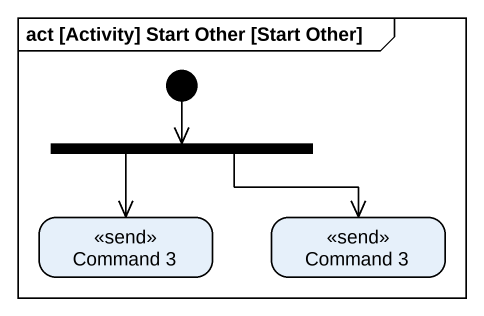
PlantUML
@startuml
mainframe act [Activity] Start Other [Start Other]
hide empty description
state fork1 <<fork>>
state "Command 3" as Command_3 <<send>>
state "Command 3" as Command_3_2 <<send>>
[*] --> fork1
fork1 --> Command_3
fork1 -right-> Command_3_2
@enduml
